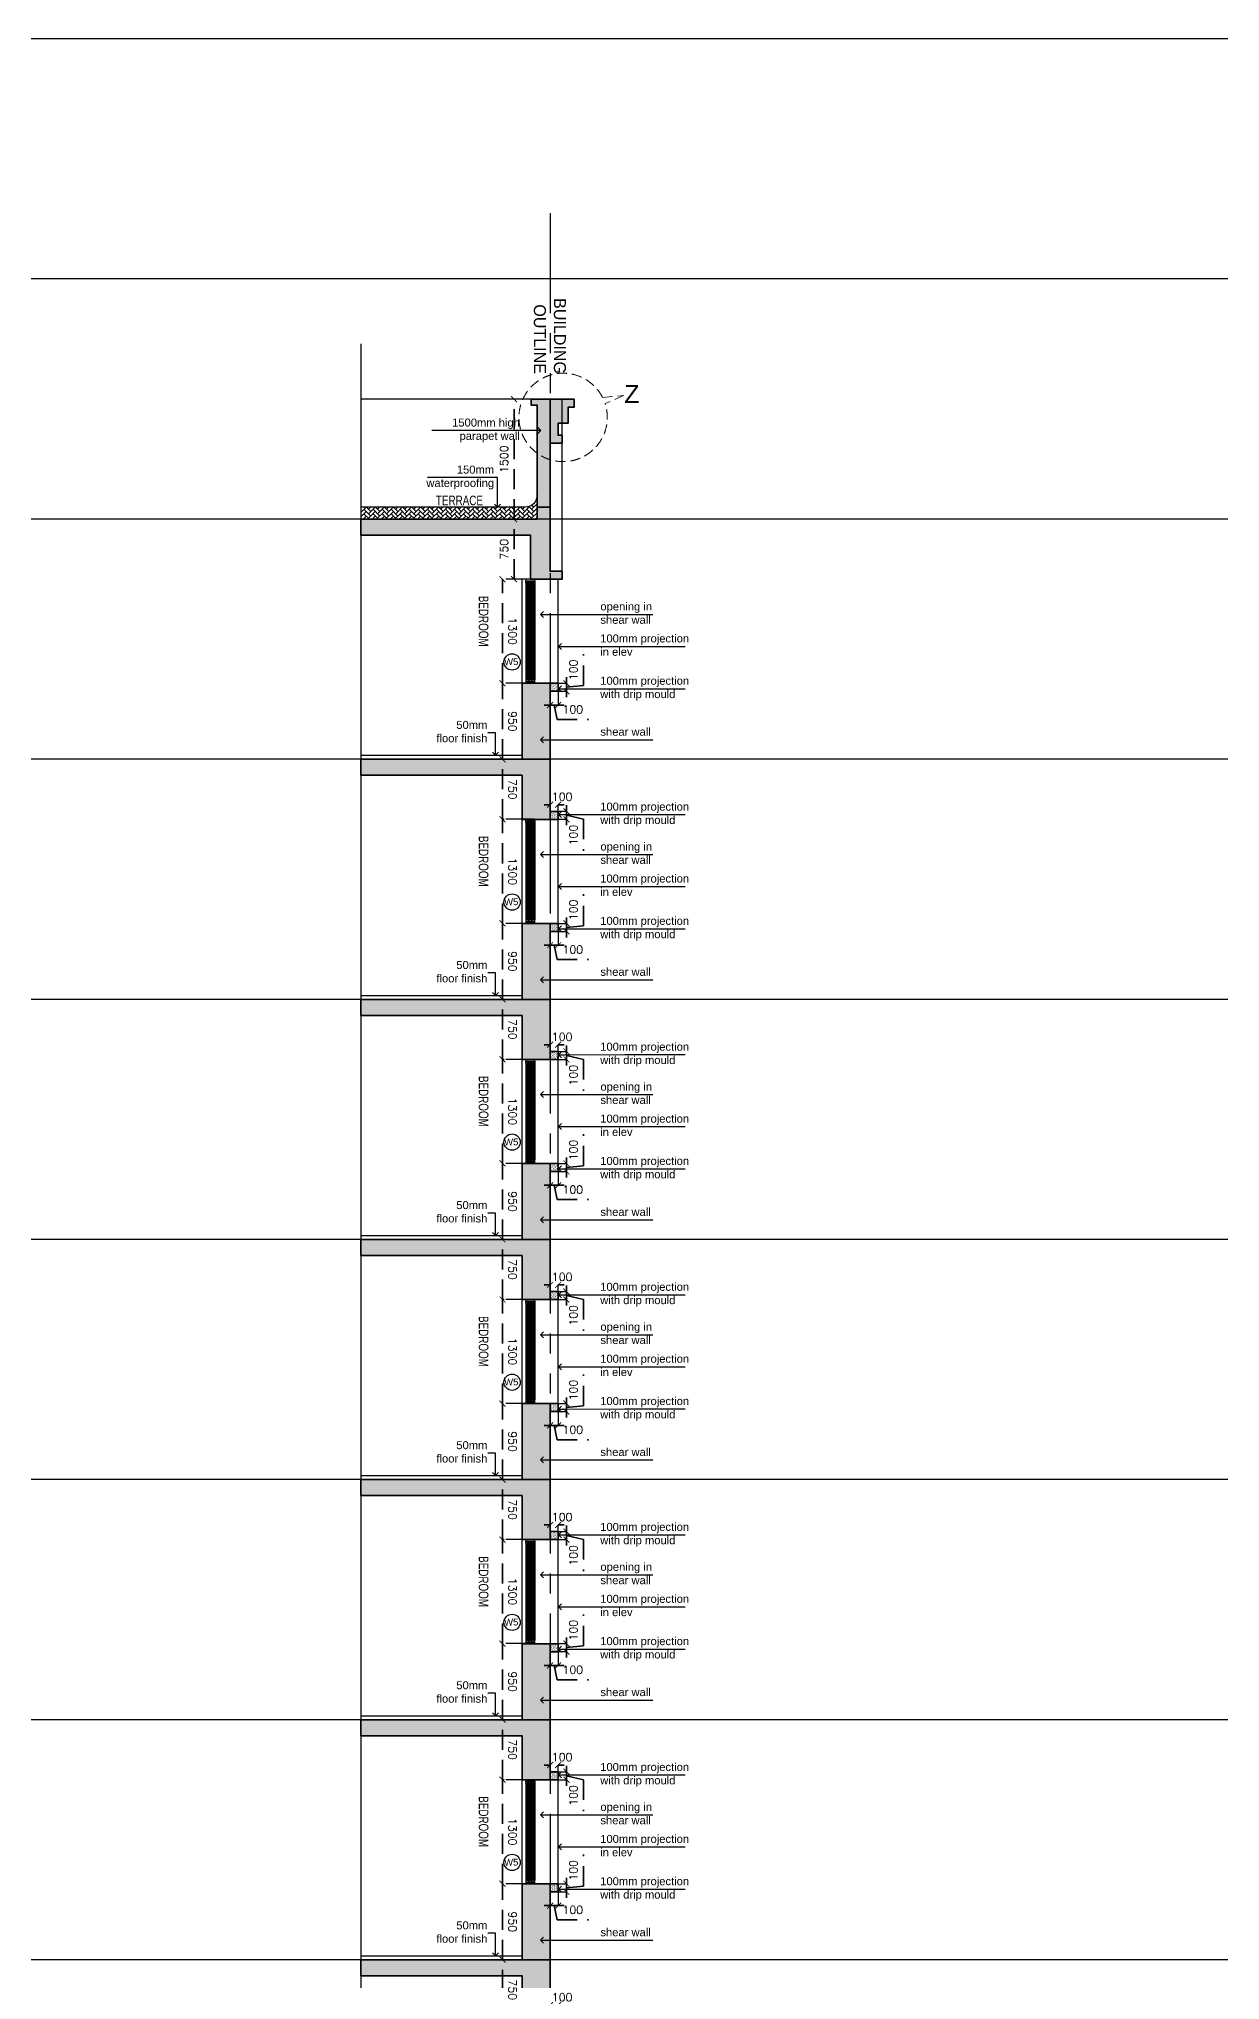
# Model space of a CAD drawing. Header units: millimetres. Extents: x 1066295 to 1300022, y -5734212 to -5454663.
# Drawn here: x 1222227 to 1236988, y -5609448 to -5585191 of the extents above; entities that cross this region are included whole.
import ezdxf
from ezdxf.enums import TextEntityAlignment as Align

# ---------------------------------------------------------------- set-up
doc = ezdxf.new("R2010")
doc.units = ezdxf.units.MM
doc.header["$LTSCALE"] = 1000
doc.header["$MEASUREMENT"] = 0
for name, pattern in [('AUDIT_D_120904163729-0', [0]), ('T9_PROFILE SECTIONS$0$HIDDEN', [0.375, 0.25, -0.125]), ('T9_PROFILE SECTIONS$0$HIDDEN2', [0.1875, 0.125, -0.0625]), ('T9_PROFILE SECTIONS$0$T10(T7 IS SIMILAR BUT MIRROR) - DIMENSION & TEXTING$0$HIDDEN', [0.375, 0.25, -0.125]), ('T9_PROFILE SECTIONS$0$T8_PROFILE SECTIONS$0$AUDIT_D_120904163729-0', [0]), ('T9_PROFILE SECTIONS$0$T8_PROFILE SECTIONS$0$HIDDEN', [0.375, 0.25, -0.125]), ('T9_PROFILE SECTIONS$0$T8_PROFILE SECTIONS$0$PHANTOM2', [1.25, 0.625, -0.125, 0.125, -0.125, 0.125, -0.125])]:
    doc.linetypes.add(name, pattern=pattern)
doc.layers.get('0').update_dxf_attribs({"linetype": 'AUDIT_D_120904163729-0'})
for name, color, linetype, lineweight in [('T9_PROFILE SECTIONS$0$A-DIMENSION', 2, 'Continuous', 35), ('T9_PROFILE SECTIONS$0$R0-18-10-2014-T1-1st Podium Floor Plan$0$Text', 7, 'Continuous', 0), ('T9_PROFILE SECTIONS$0$T8_PROFILE SECTIONS$0$A-DIMENSION', 2, 'Continuous', 35), ('T9_PROFILE SECTIONS$0$T8_PROFILE SECTIONS$0$A-SLAB', 3, 'Continuous', 35), ('T9_PROFILE SECTIONS$0$T8_PROFILE SECTIONS$0$a-Text', 4, 'Continuous', 0), ('T9_PROFILE SECTIONS$0$T8_PROFILE SECTIONS$0$R0-18-10-2014-T1-1st Podium Floor Plan$0$Text', 7, 'Continuous', 0)]:
    doc.layers.add(name, color=color, linetype=linetype, lineweight=lineweight)
for name, color, linetype in [('T9_PROFILE SECTIONS$0$LEVEL', 7, 'Continuous'), ('T9_PROFILE SECTIONS$0$T10(T7 IS SIMILAR BUT MIRROR) - DIMENSION & TEXTING$0$A-DIMENSIONS', 2, 'T9_PROFILE SECTIONS$0$T10(T7 IS SIMILAR BUT MIRROR) - DIMENSION & TEXTING$0$HIDDEN'), ('T9_PROFILE SECTIONS$0$T8_PROFILE SECTIONS$0$A-BUILDING LINE TURNS HERE', 252, 'T9_PROFILE SECTIONS$0$T8_PROFILE SECTIONS$0$PHANTOM2'), ('T9_PROFILE SECTIONS$0$T8_PROFILE SECTIONS$0$a-ele', 8, 'Continuous'), ('T9_PROFILE SECTIONS$0$T8_PROFILE SECTIONS$0$A-SUNK SLAB', 251, 'T9_PROFILE SECTIONS$0$T8_PROFILE SECTIONS$0$AUDIT_D_120904163729-0'), ('T9_PROFILE SECTIONS$0$T8_PROFILE SECTIONS$0$a-window', 5, 'Continuous'), ('T9_PROFILE SECTIONS$0$T8_PROFILE SECTIONS$0$Elev 01', 8, 'Continuous'), ('T9_PROFILE SECTIONS$0$T8_PROFILE SECTIONS$0$F.F.L', 36, 'Continuous'), ('T9_PROFILE SECTIONS$0$T8_PROFILE SECTIONS$0$HATCH 150', 8, 'Continuous'), ('T9_PROFILE SECTIONS$0$T8_PROFILE SECTIONS$0$Leader', 2, 'T9_PROFILE SECTIONS$0$T8_PROFILE SECTIONS$0$AUDIT_D_120904163729-0'), ('T9_PROFILE SECTIONS$0$T8_PROFILE SECTIONS$0$TEXT ROOM', 7, 'Continuous'), ('T9_PROFILE SECTIONS$0$T8_PROFILE SECTIONS$0$TYPICAL UNITS$0$a-door-no', 104, 'Continuous')]:
    doc.layers.add(name, color=color, linetype=linetype)
doc.styles.add('T9_PROFILE SECTIONS$0$ARIAL ARROW', font='arial.ttf')
doc.styles.add('T9_PROFILE SECTIONS$0$Romans 1', font='romans.shx', dxfattribs={"height": 100})
doc.styles.add('T9_PROFILE SECTIONS$0$T8_PROFILE SECTIONS$0$ARIAL ARROW', font='arial.ttf')
doc.styles.add('T9_PROFILE SECTIONS$0$T8_PROFILE SECTIONS$0$Romans 1', font='romans.shx', dxfattribs={"height": 100})
doc.styles.add('T9_PROFILE SECTIONS$0$T8_PROFILE SECTIONS$0$RSP_TXT 500', font='swisscl.ttf', dxfattribs={"height": 250})
doc.styles.add('T9_PROFILE SECTIONS$0$T8_PROFILE SECTIONS$0$STANDARD', font='GOTHIC.TTF')
doc.styles.add('T9_PROFILE SECTIONS$0$T8_PROFILE SECTIONS$0$TYPICAL UNITS$0$LODHA STANDERD', font='sanss___.ttf')
doc.dimstyles.new('T9_PROFILE SECTIONS$0$ALPINE S', dxfattribs={"dimscale": 0, "dimtxt": 100, "dimasz": 75, "dimexe": 0, "dimexo": 0, "dimgap": 75, "dimtad": 1, "dimdec": 0, "dimzin": 0, "dimdsep": 46, "dimtxsty": 'T9_PROFILE SECTIONS$0$Romans 1', "dimblk": 'T9_PROFILE SECTIONS$0$_ArchTick', "dimcen": 0.09, "dimclrd": 256, "dimclre": 256, "dimclrt": 7, "dimadec": 0, "dimazin": 0, "dimtfac": 1, "dimtdec": 0, "dimtofl": 0, "dimtmove": 1, "dimatfit": 0, "dimldrblk": 'T9_PROFILE SECTIONS$0$_Open90', "dimfxl": 1, "dimtolj": 1, "dimtzin": 0, "dimarcsym": 0})
doc.dimstyles.new('T9_PROFILE SECTIONS$0$T8_PROFILE SECTIONS$0$ALPINE S', dxfattribs={"dimscale": 0, "dimtxt": 100, "dimasz": 75, "dimexe": 0, "dimexo": 0, "dimgap": 75, "dimtad": 1, "dimdec": 0, "dimzin": 0, "dimdsep": 46, "dimtxsty": 'T9_PROFILE SECTIONS$0$T8_PROFILE SECTIONS$0$Romans 1', "dimblk": 'T9_PROFILE SECTIONS$0$T8_PROFILE SECTIONS$0$_ArchTick', "dimcen": 0.09, "dimclrd": 256, "dimclre": 256, "dimclrt": 7, "dimadec": 0, "dimazin": 0, "dimtfac": 1, "dimtdec": 0, "dimtofl": 0, "dimtmove": 1, "dimatfit": 0, "dimldrblk": 'T9_PROFILE SECTIONS$0$T8_PROFILE SECTIONS$0$_Open90', "dimfxl": 1, "dimtolj": 1, "dimtzin": 0, "dimarcsym": 0})
pattern_1 = [(127.5, (-97770.03, 175779.79), (-19.26823769, -0.62993358), [0, -15.2, 0, -17, 0, -16.25]), (97.5, (-97770.03, 175779.79), (-28.22146065, 17.69776705), [0, -8.2, 0, -13.7, 0, -5.25]), (57.5, (-97770.03, 175767.49), (-0.056590535, 31.141418618), [0, -5, 0, -18, 0, -23.5]), (47.5, (-97770.03, 175767.49), (-8.77675565, 30.06126605), [0, -2.5, 0, -11.8, 0, -13.5])]

# ---------------------------------------------------------------- blocks, each defined once
blk = doc.blocks.new('T9_PROFILE SECTIONS$0$A$C04612184')
at = {"layer": 'T9_PROFILE SECTIONS$0$LEVEL', "color": 8, "linetype": 'T9_PROFILE SECTIONS$0$HIDDEN2', "ltscale": 5}
for p, q in [((89.8181, 106.7178), (-67.827, 106.7178)), ((89.8181, 103.7178), (-67.8271, 103.7178)), ((89.8181, 100.715), (-67.8271, 100.715)), ((89.8181, 97.715), (-67.8271, 97.715)), ((89.8181, 94.715), (-67.8271, 94.715)), ((89.8181, 88.715), (-67.8271, 88.715)), ((89.8181, 85.715), (-67.8271, 85.715)), ((89.8181, 82.715), (-67.8271, 82.715))]:
    blk.add_line(p, q, dxfattribs=at)
at = {"layer": 'T9_PROFILE SECTIONS$0$LEVEL', "color": 1, "linetype": 'T9_PROFILE SECTIONS$0$HIDDEN2', "ltscale": 5}
blk.add_line((89.8181, 91.715), (-67.8271, 91.715), dxfattribs=at)
blk = doc.blocks.new('T9_PROFILE SECTIONS$0$T8_PROFILE SECTIONS$0$_ArchTick')
at = {"color": 0, "linetype": 'ByBlock', "const_width": 0.15}
blk.add_lwpolyline([(-0.5, -0.5), (0.5, 0.5)], dxfattribs=at)
blk = doc.blocks.new('*D415')
at = {"layer": 'T9_PROFILE SECTIONS$0$T8_PROFILE SECTIONS$0$A-DIMENSION', "linetype": 'T9_PROFILE SECTIONS$0$T8_PROFILE SECTIONS$0$HIDDEN', "lineweight": -2, "transparency": 16777216}
for p, q in [((2128, 1500), (1914, 1500)), ((2103, 0), (1914, 0))]:
    blk.add_line(p, q, dxfattribs=at)
at = {"layer": 'T9_PROFILE SECTIONS$0$T8_PROFILE SECTIONS$0$A-DIMENSION', "linetype": 'T9_PROFILE SECTIONS$0$T8_PROFILE SECTIONS$0$HIDDEN', "transparency": 16777216}
blk.add_line((1914, 0), (1914, 1500), dxfattribs=at)
at = {"layer": 'T9_PROFILE SECTIONS$0$T8_PROFILE SECTIONS$0$A-DIMENSION', "transparency": 16777216, "xscale": 75, "yscale": 75, "zscale": 75}
for p, rotation in [((1914, 1500), 90), ((1914, 0), 270)]:
    blk.add_blockref('T9_PROFILE SECTIONS$0$T8_PROFILE SECTIONS$0$_ArchTick', p, dxfattribs=dict(at, rotation=rotation))
at = {"layer": 'T9_PROFILE SECTIONS$0$T8_PROFILE SECTIONS$0$A-DIMENSION', "color": 7, "transparency": 16777216, "insert": (1789, 750), "char_height": 100, "attachment_point": 5, "rotation": 90, "style": 'T9_PROFILE SECTIONS$0$T8_PROFILE SECTIONS$0$Romans 1'}
blk.add_mtext('\\A1;1500', dxfattribs=at)
blk = doc.blocks.new('T9_PROFILE SECTIONS$0$T8_PROFILE SECTIONS$0$_Open90')
at = {"color": 0, "linetype": 'ByBlock', "lineweight": -2}
for p, q in [((0, 0), (-1, 0)), ((-0.5, 0.5), (0, 0)), ((0, 0), (-0.5, -0.5))]:
    blk.add_line(p, q, dxfattribs=at)
blk = doc.blocks.new('*D416')
at = {"layer": 'T9_PROFILE SECTIONS$0$T8_PROFILE SECTIONS$0$A-DIMENSION', "linetype": 'T9_PROFILE SECTIONS$0$T8_PROFILE SECTIONS$0$HIDDEN', "lineweight": -2, "transparency": 16777216}
for p, q in [((2089, 0), (1914, 0)), ((2103, -750), (1914, -750))]:
    blk.add_line(p, q, dxfattribs=at)
at = {"layer": 'T9_PROFILE SECTIONS$0$T8_PROFILE SECTIONS$0$A-DIMENSION', "linetype": 'T9_PROFILE SECTIONS$0$T8_PROFILE SECTIONS$0$HIDDEN', "transparency": 16777216}
blk.add_line((1914, -750), (1914, 0), dxfattribs=at)
at = {"layer": 'T9_PROFILE SECTIONS$0$T8_PROFILE SECTIONS$0$A-DIMENSION', "transparency": 16777216, "xscale": 75, "yscale": 75, "zscale": 75}
for p, rotation in [((1914, 0), 90), ((1914, -750), 270)]:
    blk.add_blockref('T9_PROFILE SECTIONS$0$T8_PROFILE SECTIONS$0$_ArchTick', p, dxfattribs=dict(at, rotation=rotation))
at = {"layer": 'T9_PROFILE SECTIONS$0$T8_PROFILE SECTIONS$0$A-DIMENSION', "color": 7, "transparency": 16777216, "insert": (1789, -375), "char_height": 100, "attachment_point": 5, "rotation": 90, "style": 'T9_PROFILE SECTIONS$0$T8_PROFILE SECTIONS$0$Romans 1'}
blk.add_mtext('\\A1;750', dxfattribs=at)
blk = doc.blocks.new('T9_PROFILE SECTIONS$0$T8_PROFILE SECTIONS$0$A$C70077D06')
at = {"layer": 'T9_PROFILE SECTIONS$0$T8_PROFILE SECTIONS$0$a-ele', "elevation": 0}
blk.add_lwpolyline([(-160, 0), (-160, 1300)], dxfattribs=at)
at = {"layer": 'T9_PROFILE SECTIONS$0$T8_PROFILE SECTIONS$0$a-window', "color": 1}
for p, q in [((-112, 1255), (-112, 45, 0)), ((-75, 1255), (-75, 45, 0)), ((-75, 1255), (-75, 45, 0)), ((-38, 1255), (-38, 45, 0))]:
    blk.add_line(p, q, dxfattribs=at)
at = {"layer": 'T9_PROFILE SECTIONS$0$T8_PROFILE SECTIONS$0$a-window', "color": 5}
for p, q in [((-98, 1255), (-98, 45, 0)), ((-88, 1255), (-88, 45, 0)), ((-61, 1255), (-61, 45, 0)), ((-51, 1255), (-51, 45, 0))]:
    blk.add_line(p, q, dxfattribs=at)
at = {"layer": 'T9_PROFILE SECTIONS$0$T8_PROFILE SECTIONS$0$a-window', "color": 250}
for p, q in [((-23, 1255), (-23, 45, 0)), ((-13, 1255), (-13, 45, 0)), ((0, 1255), (0, 45, 0))]:
    blk.add_line(p, q, dxfattribs=at)
at = {"layer": 'T9_PROFILE SECTIONS$0$T8_PROFILE SECTIONS$0$a-window', "color": 4}
for points in [[(0, 1280), (0, 1300), (-112, 1300), (-112, 1280)], [(-98, 1255), (-112, 1255), (-112, 1280), (-75, 1280), (-75, 1255), (-88, 1255), (-88, 1261), (-98, 1261)], [(-61, 1255), (-75, 1255), (-75, 1280), (-38, 1280), (-38, 1255), (-51, 1255), (-51, 1261), (-61, 1261)], [(-23, 1255), (-38, 1255), (-38, 1280), (0, 1280), (0, 1255), (-13, 1255), (-13, 1261), (-23, 1261)], [(-98, 45), (-112, 45), (-112, 20), (-75, 20), (-75, 45), (-88, 45), (-88, 39), (-98, 39)], [(0, 0), (0, 20), (-112, 20), (-112, 0)], [(-61, 45), (-75, 45), (-75, 20), (-38, 20), (-38, 45), (-51, 45), (-51, 39), (-61, 39)], [(-23, 45), (-38, 45), (-38, 20), (0, 20), (0, 45), (-13, 45), (-13, 39), (-23, 39)]]:
    blk.add_lwpolyline(points, close=True, dxfattribs=at)
blk = doc.blocks.new('*D400')
at = {"layer": 'T9_PROFILE SECTIONS$0$T8_PROFILE SECTIONS$0$A-DIMENSION', "linetype": 'T9_PROFILE SECTIONS$0$T8_PROFILE SECTIONS$0$HIDDEN', "lineweight": -2, "transparency": 16777216}
for p, q in [((1129624, -5486815), (1129189, -5486815)), ((1129584, -5487565), (1129189, -5487565))]:
    blk.add_line(p, q, dxfattribs=at)
at = {"layer": 'T9_PROFILE SECTIONS$0$T8_PROFILE SECTIONS$0$A-DIMENSION', "linetype": 'T9_PROFILE SECTIONS$0$T8_PROFILE SECTIONS$0$HIDDEN', "transparency": 16777216}
blk.add_line((1129189, -5487565), (1129189, -5486815), dxfattribs=at)
at = {"layer": 'T9_PROFILE SECTIONS$0$T8_PROFILE SECTIONS$0$A-DIMENSION', "linetype": 'ByBlock', "transparency": 16777216, "xscale": 75, "yscale": 75, "zscale": 75}
for p, rotation in [((1129189, -5486815), 90), ((1129189, -5487565), 270)]:
    blk.add_blockref('T9_PROFILE SECTIONS$0$T8_PROFILE SECTIONS$0$_ArchTick', p, dxfattribs=dict(at, rotation=rotation))
at = {"layer": 'T9_PROFILE SECTIONS$0$T8_PROFILE SECTIONS$0$A-DIMENSION', "color": 7, "linetype": 'ByBlock', "transparency": 16777216, "insert": (1129314, -5487190), "char_height": 100, "attachment_point": 5, "rotation": 270, "style": 'T9_PROFILE SECTIONS$0$T8_PROFILE SECTIONS$0$Romans 1'}
blk.add_mtext('\\A1;750', dxfattribs=at)
blk = doc.blocks.new('*D401')
at = {"layer": 'T9_PROFILE SECTIONS$0$T8_PROFILE SECTIONS$0$A-DIMENSION', "linetype": 'T9_PROFILE SECTIONS$0$T8_PROFILE SECTIONS$0$HIDDEN', "lineweight": -2, "transparency": 16777216}
for p, q in [((1129479, -5485865), (1129189, -5485865)), ((1129334, -5486815), (1129189, -5486815))]:
    blk.add_line(p, q, dxfattribs=at)
at = {"layer": 'T9_PROFILE SECTIONS$0$T8_PROFILE SECTIONS$0$A-DIMENSION', "linetype": 'T9_PROFILE SECTIONS$0$T8_PROFILE SECTIONS$0$HIDDEN', "transparency": 16777216}
blk.add_line((1129189, -5486815), (1129189, -5485865), dxfattribs=at)
at = {"layer": 'T9_PROFILE SECTIONS$0$T8_PROFILE SECTIONS$0$A-DIMENSION', "linetype": 'ByBlock', "transparency": 16777216, "xscale": 75, "yscale": 75, "zscale": 75}
for p, rotation in [((1129189, -5485865), 90), ((1129189, -5486815), 270)]:
    blk.add_blockref('T9_PROFILE SECTIONS$0$T8_PROFILE SECTIONS$0$_ArchTick', p, dxfattribs=dict(at, rotation=rotation))
at = {"layer": 'T9_PROFILE SECTIONS$0$T8_PROFILE SECTIONS$0$A-DIMENSION', "color": 7, "linetype": 'ByBlock', "transparency": 16777216, "insert": (1129314, -5486340), "char_height": 100, "attachment_point": 5, "rotation": 270, "style": 'T9_PROFILE SECTIONS$0$T8_PROFILE SECTIONS$0$Romans 1'}
blk.add_mtext('\\A1;950', dxfattribs=at)
blk = doc.blocks.new('*D402')
at = {"layer": 'T9_PROFILE SECTIONS$0$T8_PROFILE SECTIONS$0$A-DIMENSION', "linetype": 'T9_PROFILE SECTIONS$0$T8_PROFILE SECTIONS$0$HIDDEN', "lineweight": -2, "transparency": 16777216}
for p, q in [((1129479, -5484565), (1129189, -5484565)), ((1129479, -5485865), (1129189, -5485865))]:
    blk.add_line(p, q, dxfattribs=at)
at = {"layer": 'T9_PROFILE SECTIONS$0$T8_PROFILE SECTIONS$0$A-DIMENSION', "linetype": 'T9_PROFILE SECTIONS$0$T8_PROFILE SECTIONS$0$HIDDEN', "transparency": 16777216}
blk.add_line((1129189, -5485865), (1129189, -5484565), dxfattribs=at)
at = {"layer": 'T9_PROFILE SECTIONS$0$T8_PROFILE SECTIONS$0$A-DIMENSION', "linetype": 'ByBlock', "transparency": 16777216, "xscale": 75, "yscale": 75, "zscale": 75}
for p, rotation in [((1129189, -5484565), 90), ((1129189, -5485865), 270)]:
    blk.add_blockref('T9_PROFILE SECTIONS$0$T8_PROFILE SECTIONS$0$_ArchTick', p, dxfattribs=dict(at, rotation=rotation))
at = {"layer": 'T9_PROFILE SECTIONS$0$T8_PROFILE SECTIONS$0$A-DIMENSION', "color": 7, "linetype": 'ByBlock', "transparency": 16777216, "insert": (1129314, -5485215), "char_height": 100, "attachment_point": 5, "rotation": 270, "style": 'T9_PROFILE SECTIONS$0$T8_PROFILE SECTIONS$0$Romans 1'}
blk.add_mtext('\\A1;1300', dxfattribs=at)
blk = doc.blocks.new('T9_PROFILE SECTIONS$0$T8_PROFILE SECTIONS$0$TYPICAL UNITS$0$B-flat-33')
at = {"layer": 'T9_PROFILE SECTIONS$0$T8_PROFILE SECTIONS$0$TYPICAL UNITS$0$a-door-no'}
blk.add_ellipse((14108, 1402), major_axis=(0, -181), ratio=0.999989, dxfattribs=at)
at = {"layer": 'T9_PROFILE SECTIONS$0$T8_PROFILE SECTIONS$0$TYPICAL UNITS$0$a-door-no', "style": 'T9_PROFILE SECTIONS$0$T8_PROFILE SECTIONS$0$TYPICAL UNITS$0$LODHA STANDERD', "oblique": 0, "width": 0.999989}
blk.add_attdef('OP1', text='', height=150, rotation=0.7592, dxfattribs=at).set_placement((14117, 1332), align=Align.CENTER)
blk = doc.blocks.new('T9_PROFILE SECTIONS$0$_ArchTick')
at = {"color": 0, "linetype": 'ByBlock', "const_width": 0.15}
blk.add_lwpolyline([(-0.5, -0.5), (0.5, 0.5)], dxfattribs=at)
blk = doc.blocks.new('*D403')
at = {"layer": 'T9_PROFILE SECTIONS$0$A-DIMENSION', "linetype": 'T9_PROFILE SECTIONS$0$HIDDEN', "transparency": 16777216}
for p, q in [((1130200, -5485894), (1130200, -5485501)), ((1129988, -5485865), (1129988, -5485790)), ((1129988, -5485865), (1129988, -5485965)), ((1129988, -5485915), (1130200, -5485894)), ((1129988, -5485965), (1129988, -5486040))]:
    blk.add_line(p, q, dxfattribs=at)
at = {"layer": 'T9_PROFILE SECTIONS$0$A-DIMENSION', "linetype": 'T9_PROFILE SECTIONS$0$HIDDEN', "lineweight": -2, "transparency": 16777216}
for p, q in [((1129884, -5485865), (1129988, -5485865)), ((1129884, -5485965), (1129988, -5485965))]:
    blk.add_line(p, q, dxfattribs=at)
at = {"layer": 'T9_PROFILE SECTIONS$0$A-DIMENSION', "linetype": 'ByBlock', "transparency": 16777216, "xscale": 75, "yscale": 75, "zscale": 75}
for p, rotation in [((1129988, -5485865), 270), ((1129988, -5485965), 90)]:
    blk.add_blockref('T9_PROFILE SECTIONS$0$_ArchTick', p, dxfattribs=dict(at, rotation=rotation))
at = {"layer": 'T9_PROFILE SECTIONS$0$A-DIMENSION', "color": 7, "linetype": 'ByBlock', "transparency": 16777216, "insert": (1130075, -5485697), "char_height": 100, "attachment_point": 5, "rotation": 90, "style": 'T9_PROFILE SECTIONS$0$Romans 1'}
blk.add_mtext('\\A1;100', dxfattribs=at)
blk = doc.blocks.new('T9_PROFILE SECTIONS$0$_Open90')
at = {"color": 0, "linetype": 'ByBlock', "lineweight": -2}
for p, q in [((0, 0), (-1, 0)), ((-0.5, 0.5), (0, 0)), ((0, 0), (-0.5, -0.5))]:
    blk.add_line(p, q, dxfattribs=at)
blk = doc.blocks.new('*D404')
at = {"layer": 'T9_PROFILE SECTIONS$0$A-DIMENSION', "linetype": 'T9_PROFILE SECTIONS$0$HIDDEN', "lineweight": -2, "transparency": 16777216}
for p, q in [((1129784, -5485965), (1129784, -5486138)), ((1129884, -5485965), (1129884, -5486138))]:
    blk.add_line(p, q, dxfattribs=at)
at = {"layer": 'T9_PROFILE SECTIONS$0$A-DIMENSION', "linetype": 'T9_PROFILE SECTIONS$0$HIDDEN', "transparency": 16777216}
for p, q in [((1129784, -5486138), (1129709, -5486138)), ((1129884, -5486138), (1129784, -5486138)), ((1129834, -5486138), (1129871, -5486317)), ((1129884, -5486138), (1129959, -5486138)), ((1129871, -5486317), (1130263, -5486317))]:
    blk.add_line(p, q, dxfattribs=at)
at = {"layer": 'T9_PROFILE SECTIONS$0$A-DIMENSION', "linetype": 'ByBlock', "transparency": 16777216, "xscale": 75, "yscale": 75, "zscale": 75}
blk.add_blockref('T9_PROFILE SECTIONS$0$_ArchTick', (1129784, -5486138), dxfattribs=at)
at = {"layer": 'T9_PROFILE SECTIONS$0$A-DIMENSION', "linetype": 'ByBlock', "transparency": 16777216, "xscale": 75, "yscale": 75, "zscale": 75, "rotation": 180}
blk.add_blockref('T9_PROFILE SECTIONS$0$_ArchTick', (1129884, -5486138), dxfattribs=at)
at = {"layer": 'T9_PROFILE SECTIONS$0$A-DIMENSION', "color": 7, "linetype": 'ByBlock', "transparency": 16777216, "insert": (1130067, -5486192), "char_height": 100, "attachment_point": 5, "style": 'T9_PROFILE SECTIONS$0$Romans 1'}
blk.add_mtext('\\A1;100', dxfattribs=at)
blk = doc.blocks.new('*D405')
at = {"layer": 'T9_PROFILE SECTIONS$0$A-DIMENSION', "linetype": 'T9_PROFILE SECTIONS$0$HIDDEN', "transparency": 16777216}
for p, q in [((1129988, -5487465), (1129988, -5487390)), ((1129988, -5487465), (1129988, -5487565)), ((1129988, -5487515), (1130200, -5487565)), ((1129988, -5487565), (1129988, -5487640)), ((1130200, -5487565), (1130200, -5487958))]:
    blk.add_line(p, q, dxfattribs=at)
at = {"layer": 'T9_PROFILE SECTIONS$0$A-DIMENSION', "linetype": 'T9_PROFILE SECTIONS$0$HIDDEN', "lineweight": -2, "transparency": 16777216}
for p, q in [((1129884, -5487465), (1129988, -5487465)), ((1129884, -5487565), (1129988, -5487565))]:
    blk.add_line(p, q, dxfattribs=at)
at = {"layer": 'T9_PROFILE SECTIONS$0$A-DIMENSION', "linetype": 'ByBlock', "transparency": 16777216, "xscale": 75, "yscale": 75, "zscale": 75}
for p, rotation in [((1129988, -5487465), 270), ((1129988, -5487565), 90)]:
    blk.add_blockref('T9_PROFILE SECTIONS$0$_ArchTick', p, dxfattribs=dict(at, rotation=rotation))
at = {"layer": 'T9_PROFILE SECTIONS$0$A-DIMENSION', "color": 7, "linetype": 'ByBlock', "transparency": 16777216, "insert": (1130075, -5487762), "char_height": 100, "attachment_point": 5, "rotation": 90, "style": 'T9_PROFILE SECTIONS$0$Romans 1'}
blk.add_mtext('\\A1;100', dxfattribs=at)
blk = doc.blocks.new('*D406')
at = {"layer": 'T9_PROFILE SECTIONS$0$A-DIMENSION', "linetype": 'T9_PROFILE SECTIONS$0$HIDDEN', "transparency": 16777216}
for p, q in [((1129784, -5487382), (1129709, -5487382)), ((1129884, -5487382), (1129959, -5487382))]:
    blk.add_line(p, q, dxfattribs=at)
at = {"layer": 'T9_PROFILE SECTIONS$0$A-DIMENSION', "linetype": 'T9_PROFILE SECTIONS$0$HIDDEN', "lineweight": -2, "transparency": 16777216}
for p, q in [((1129784, -5487480), (1129784, -5487382)), ((1129884, -5487480), (1129884, -5487382))]:
    blk.add_line(p, q, dxfattribs=at)
at = {"layer": 'T9_PROFILE SECTIONS$0$A-DIMENSION', "linetype": 'ByBlock', "transparency": 16777216, "xscale": 75, "yscale": 75, "zscale": 75}
blk.add_blockref('T9_PROFILE SECTIONS$0$_ArchTick', (1129784, -5487382), dxfattribs=at)
at = {"layer": 'T9_PROFILE SECTIONS$0$A-DIMENSION', "linetype": 'ByBlock', "transparency": 16777216, "xscale": 75, "yscale": 75, "zscale": 75, "rotation": 180}
blk.add_blockref('T9_PROFILE SECTIONS$0$_ArchTick', (1129884, -5487382), dxfattribs=at)
at = {"layer": 'T9_PROFILE SECTIONS$0$A-DIMENSION', "color": 7, "linetype": 'ByBlock', "transparency": 16777216, "insert": (1129934, -5487283), "char_height": 100, "attachment_point": 5, "style": 'T9_PROFILE SECTIONS$0$Romans 1'}
blk.add_mtext('\\A1;100', dxfattribs=at)
blk = doc.blocks.new('T9_PROFILE SECTIONS$0$T8_PROFILE SECTIONS$0$MM')
at = {"layer": 'T9_PROFILE SECTIONS$0$T8_PROFILE SECTIONS$0$HATCH 150'}
h = blk.add_hatch(color=8, dxfattribs=at)
h.dxf.hatch_style = 1
h.paths.add_polyline_path([(1129783.7, -5486815.3), (1129433.7, -5486815.3), (1129433.7, -5485865.3), (1129783.7, -5485865.3)])
h = blk.add_hatch(dxfattribs=at)
h.set_pattern_fill('AR-SAND', color=8, scale=10, angle=90)
h.set_pattern_definition(pattern_1)
h.paths.add_polyline_path([(1129783.7, -5485965.3), (1129883.7, -5485965.3), (1129883.7, -5485865.3), (1129783.7, -5485865.3)])
h = blk.add_hatch(color=8, dxfattribs=at)
h.dxf.hatch_style = 1
h.paths.add_polyline_path([(1127419.4, -5486815.3), (1127419.4, -5487015.3), (1129433.7, -5487015.3), (1129433.7, -5487565.3), (1129783.7, -5487565.3), (1129783.7, -5487465.3), (1129783.7, -5486815.3)])
h = blk.add_hatch(dxfattribs=at)
h.set_pattern_fill('AR-SAND', color=8, scale=10, angle=90)
h.set_pattern_definition(pattern_1)
h.paths.add_polyline_path([(1129783.7, -5487565.3), (1129883.7, -5487565.3), (1129883.7, -5487465.3), (1129783.7, -5487465.3)])
at = {"layer": 'T9_PROFILE SECTIONS$0$T10(T7 IS SIMILAR BUT MIRROR) - DIMENSION & TEXTING$0$A-DIMENSIONS', "linetype": 'ByBlock'}
blk.add_line((1129883.7, -5485865.3), (1129883.7, -5484565.3), dxfattribs=at)
at = {"layer": 'T9_PROFILE SECTIONS$0$T8_PROFILE SECTIONS$0$A-SLAB', "linetype": 'ByBlock'}
for points in [[(1129783.7, -5486815.3), (1129433.7, -5486815.3), (1129433.7, -5485865.3), (1129783.7, -5485865.3)], [(1129783.7, -5485965.3), (1129883.7, -5485965.3), (1129883.7, -5485865.3), (1129783.7, -5485865.3)], [(1127419.4, -5486815.3), (1127419.4, -5487015.3), (1129433.7, -5487015.3), (1129433.7, -5487565.3), (1129783.7, -5487565.3), (1129783.7, -5487465.3), (1129783.7, -5487465.3), (1129783.7, -5486815.3)], [(1129783.7, -5487565.3), (1129883.7, -5487565.3), (1129883.7, -5487465.3), (1129783.7, -5487465.3)]]:
    blk.add_lwpolyline(points, close=True, dxfattribs=at)
at = {"layer": 'T9_PROFILE SECTIONS$0$T8_PROFILE SECTIONS$0$F.F.L', "linetype": 'Continuous', "ltscale": 0.1}
blk.add_lwpolyline([(1127419.4, -5486765.3), (1129433.7, -5486765.3)], dxfattribs=at)
at = {"layer": 'T9_PROFILE SECTIONS$0$T8_PROFILE SECTIONS$0$A-SLAB', "linetype": 'ByBlock', "extrusion": (0, 0, -1), "xscale": -1, "zscale": -1}
blk.add_blockref('T9_PROFILE SECTIONS$0$T8_PROFILE SECTIONS$0$A$C70077D06', (-1129593.8, -5485865.3, 0), dxfattribs=at)
at = {"layer": 'T9_PROFILE SECTIONS$0$T8_PROFILE SECTIONS$0$TEXT ROOM', "ltscale": 0.1}
ref = blk.add_blockref('T9_PROFILE SECTIONS$0$T8_PROFILE SECTIONS$0$TYPICAL UNITS$0$B-flat-33', (1121373.8, -5486387.1), dxfattribs=dict(at, xscale=0.5625, yscale=0.5625, zscale=0.5625))
ref.add_attrib('OP1', 'W5', dxfattribs={"layer": 'T9_PROFILE SECTIONS$0$T8_PROFILE SECTIONS$0$TYPICAL UNITS$0$a-door-no', "height": 84.37, "rotation": 0.75922, "style": 'T9_PROFILE SECTIONS$0$T8_PROFILE SECTIONS$0$TYPICAL UNITS$0$LODHA STANDERD', "oblique": 0.00002, "width": 0.999989}).set_placement((1129299.1, -5485638.3), align=Align.CENTER)
at = {"layer": 'T9_PROFILE SECTIONS$0$T8_PROFILE SECTIONS$0$a-Text', "insert": (1129012.9, -5484772, 156.5), "char_height": 120, "attachment_point": 1, "rotation": 270, "style": 'T9_PROFILE SECTIONS$0$T8_PROFILE SECTIONS$0$RSP_TXT 500'}
blk.add_mtext_dynamic_manual_height_columns('BEDROOM', width=1106.248, gutter_width=500, heights=[0], dxfattribs=at)
at = {"layer": 'T9_PROFILE SECTIONS$0$T8_PROFILE SECTIONS$0$R0-18-10-2014-T1-1st Podium Floor Plan$0$Text', "char_height": 100, "style": 'T9_PROFILE SECTIONS$0$T8_PROFILE SECTIONS$0$ARIAL ARROW'}
for s, insert, width, attachment_point in [('opening in shear wall', (1130412.5, -5484855.1, 0), 977.783, 1), ('100mm projection in elev', (1130410.3, -5485254.8, 0), 1133.401, 1), ('100mm projection with drip mould', (1130410.3, -5485783.6, 0), 1133.401, 1), ('50mm floor finish   ', (1129000, -5486335, 0), 673.542, 3), ('shear wall', (1130412.5, -5486420.6, 0), 1133.401, 1), ('100mm projection with drip mould', (1130410.3, -5487356.2, 0), 1133.401, 1)]:
    blk.add_mtext(s, dxfattribs=dict(at, insert=insert, width=width, attachment_point=attachment_point))
at = {"layer": 'T9_PROFILE SECTIONS$0$A-DIMENSION', "linetype": 'ByBlock'}
for base, p1, p2, picture, middle in [((1129988.3, -5485965.3), (1129883.7, -5485865.3), (1129883.7, -5485965.3), '*D403', (1130199.6, -5485818.6)), ((1129988.3, -5487565.3), (1129883.7, -5487465.3), (1129883.7, -5487565.3), '*D405', (1130199.6, -5487640.5))]:
    dim = blk.add_linear_dim(base=base, p1=p1, p2=p2, angle=90, dimstyle='T9_PROFILE SECTIONS$0$ALPINE S', override={"dimscale": 1, "dimfxl": 5, "dimlwd": 65535, "dimarcsym": 1}, dxfattribs=at)
    dim.commit()
    dim.dimension.update_dxf_attribs({"geometry": picture, "text_midpoint": middle, "dimtype": 128})
for base, p1, p2, picture, middle in [((1129783.7, -5486138.2), (1129883.7, -5485965.3), (1129783.7, -5485965.3), '*D404', (1129945.6, -5486317.1)), ((1129783.7, -5487382.2), (1129883.7, -5487479.9), (1129783.7, -5487479.9), '*D406', (1129933.8, -5487408.3))]:
    dim = blk.add_linear_dim(base=base, p1=p1, p2=p2, dimstyle='T9_PROFILE SECTIONS$0$ALPINE S', override={"dimscale": 1, "dimfxl": 5, "dimlwd": 65535, "dimarcsym": 1}, dxfattribs=at)
    dim.commit()
    dim.dimension.update_dxf_attribs({"geometry": picture, "text_midpoint": middle, "dimtype": 128})
at = {"layer": 'T9_PROFILE SECTIONS$0$T8_PROFILE SECTIONS$0$A-DIMENSION', "linetype": 'ByBlock'}
for base, p1, p2, picture, middle in [((1129188.8, -5484565.3), (1129479.1, -5485865.3), (1129479.1, -5484565.3), '*D402', (1129313.8, -5485215.3)), ((1129188.8, -5485865.3), (1129334, -5486815.3), (1129479.1, -5485865.3, 0), '*D401', (1129313.8, -5486340.3)), ((1129188.8, -5486815.3), (1129583.7, -5487565.3), (1129623.7, -5486815.3), '*D400', (1129313.8, -5487190.3))]:
    dim = blk.add_linear_dim(base=base, p1=p1, p2=p2, angle=90, dimstyle='T9_PROFILE SECTIONS$0$T8_PROFILE SECTIONS$0$ALPINE S', override={"dimscale": 1, "dimfxl": 5, "dimlwd": 65535, "dimarcsym": 1}, dxfattribs=at)
    dim.commit()
    dim.dimension.update_dxf_attribs({"geometry": picture, "text_midpoint": middle})
at = {"layer": 'T9_PROFILE SECTIONS$0$T8_PROFILE SECTIONS$0$Leader'}
for points in [[(1129662.6, -5485004.5), (1130394.3, -5485004.5), (1131066.8, -5485004.5)], [(1129890, -5485404.6), (1130717.7, -5485404.2), (1131473.1, -5485404.2)], [(1129890, -5485933.4), (1130717.7, -5485933), (1131473.1, -5485933)], [(1129102.4, -5486765.3), (1129102.4, -5486484.4), (1129007.2, -5486484.4)], [(1129662.6, -5486570), (1130394.3, -5486570), (1131066.8, -5486570)], [(1129890, -5487506), (1130717.7, -5487505.6), (1131473.1, -5487505.6)]]:
    blk.add_leader(points, dimstyle='T9_PROFILE SECTIONS$0$T8_PROFILE SECTIONS$0$ALPINE S', override={"dimscale": 1, "dimtad": 0}, dxfattribs=at)
blk = doc.blocks.new('T9_PROFILE SECTIONS$0$A$C3D9C41AD')
at = {"layer": 'T9_PROFILE SECTIONS$0$T8_PROFILE SECTIONS$0$A-SUNK SLAB', "linetype": 'ByBlock'}
h = blk.add_hatch(dxfattribs=at)
h.set_pattern_fill('AR-HBONE', color=256, scale=10, angle=270)
h.set_pattern_definition([(225, (-1162910.904, 5570385.836), (-4e-14, -56.5685425), [120, -40]), (315, (-1162939.19, 5570357.55), (-4e-14, -56.5685425), [120, -40])])
edge = h.paths.add_edge_path()
edge.add_arc((2052.8, 298.4), 148.4, 270.10755, 360.60859, ccw=False)
edge.add_line((2053.1, 150), (0, 150))
edge.add_line((0, 150), (0, 0))
edge.add_line((0, 0), (2201.2, 0))
edge.add_line((2201.2, 0), (2201.2, 300))
at = {"layer": 'T9_PROFILE SECTIONS$0$T8_PROFILE SECTIONS$0$HATCH 150'}
h = blk.add_hatch(dxfattribs=at)
h.set_pattern_fill('AR-SAND', color=8, scale=10, angle=450)
h.set_pattern_definition([(127.5, (-1225189.426, 5588795.015), (-19.26823769, -0.62993358), [0, -15.2, 0, -17, 0, -16.25]), (97.5, (-1225189.426, 5588795.015), (-28.22146065, 17.69776705), [0, -8.2, 0, -13.7, 0, -5.25]), (57.5, (-1225189.426, 5588782.715), (-0.056590535, 31.141418618), [0, -5, 0, -18, 0, -23.5]), (47.5, (-1225189.426, 5588782.715), (-8.77675565, 30.06126605), [0, -2.5, 0, -11.8, 0, -13.5])])
h.paths.add_polyline_path([(2201.3, 149), (2201.3, 361.5), (2204.3, 361.5), (2204.3, 436.5), (2204.3, 436.5), (2204.3, 436.5), (2204.3, 1425), (2128.2, 1425), (2128.2, 1500), (2364.4, 1500), (2364.4, 149)])
h = blk.add_hatch(dxfattribs=at)
h.set_pattern_fill('AR-SAND', color=8, scale=10, angle=450)
h.set_pattern_definition([(217.5, (-5701199.986, -1460196.843), (0.62993358, -19.26823769), [0, -15.2, 0, -17, 0, -16.25]), (187.5, (-5701199.986, -1460196.843), (-17.69776705, -28.22146065), [0, -8.2, 0, -13.7, 0, -5.25]), (147.5, (-5701187.686, -1460196.843), (-31.141418618, -0.056590535), [0, -5, 0, -18, 0, -23.5]), (137.5, (-5701187.686, -1460196.843), (-30.06126605, -8.77675565), [0, -2.5, 0, -11.8, 0, -13.5])])
h.paths.add_polyline_path([(2364.3, 950), (2364.4, 600), (2364.4, 1500), (2663.5, 1500), (2663.5, 1400), (2588.5, 1400), (2588.5, 1200), (2463.5, 1200), (2463.5, 1050), (2513.5, 1050), (2513.5, 950), (2463.4, 950)])
h = blk.add_hatch(color=8, dxfattribs=at)
h.dxf.hatch_style = 1
h.paths.add_polyline_path([(0, 0), (2201.3, 0), (2201.3, 149.1), (2364.4, 149), (2364.4, -650.1), (2514.4, -650.1), (2514.4, -750), (2119.9, -750), (2119.9, -200), (0, -200)])
at = {"layer": 'T9_PROFILE SECTIONS$0$R0-18-10-2014-T1-1st Podium Floor Plan$0$Text', "linetype": 'T9_PROFILE SECTIONS$0$HIDDEN', "ltscale": 0.5, "elevation": 0}
blk.add_lwpolyline([(3020.5, 1520), (3286.7, 1546.1), (3051.8, 1444)], dxfattribs=at)
at = {"layer": 'T9_PROFILE SECTIONS$0$R0-18-10-2014-T1-1st Podium Floor Plan$0$Text', "linetype": 'T9_PROFILE SECTIONS$0$HIDDEN', "ltscale": 0.5}
blk.add_arc((2527, 1272.1), 552.2, 26.66829, 18.13479, dxfattribs=at)
at = {"layer": 'T9_PROFILE SECTIONS$0$T10(T7 IS SIMILAR BUT MIRROR) - DIMENSION & TEXTING$0$A-DIMENSIONS', "linetype": 'ByBlock'}
blk.add_lwpolyline([(0, 2192.5), (0, -44931.2), (204.4, -44931.2), (204.4, -45009.6), (-355.9, -45009.6), (-355.9, -45124.7), (0, -45124.7), (0, -87560.1)], dxfattribs=at)
at = {"layer": 'T9_PROFILE SECTIONS$0$T8_PROFILE SECTIONS$0$A-BUILDING LINE TURNS HERE', "ltscale": 2}
blk.add_line((2364.4, 3824.9), (2364.4, -90974.6), dxfattribs=at)
at = {"layer": 'T9_PROFILE SECTIONS$0$T8_PROFILE SECTIONS$0$A-SLAB', "linetype": 'ByBlock'}
for points in [[(2201.3, 149), (2201.3, 361.5), (2204.3, 361.5), (2204.3, 436.5), (2204.3, 436.5), (2204.3, 436.5), (2204.3, 1425), (2128.2, 1425), (2128.2, 1500), (2364.4, 1500), (2364.4, 149)], [(2364.3, 950), (2364.4, 600), (2364.4, 600), (2364.4, 1500), (2663.5, 1500), (2663.5, 1400), (2588.5, 1400), (2588.5, 1200), (2463.5, 1200), (2463.5, 1050), (2513.5, 1050), (2513.5, 950), (2463.4, 950), (2463.4, 950)], [(0, 0), (2201.3, 0), (2201.3, 149.1), (2364.4, 149), (2364.4, -650.1), (2514.4, -650.1), (2514.4, -750), (2119.9, -750), (2119.9, -200), (0, -200)]]:
    blk.add_lwpolyline(points, close=True, dxfattribs=at)
at = {"layer": 'T9_PROFILE SECTIONS$0$T8_PROFILE SECTIONS$0$A-SUNK SLAB', "linetype": 'ByBlock'}
blk.add_lwpolyline([(2201.3, 300, -0.4167772), (2053.2, 150), (0, 150), (0, 0), (2201.3, 0)], format="xyb", close=True, dxfattribs=at)
at = {"layer": 'T9_PROFILE SECTIONS$0$T8_PROFILE SECTIONS$0$Elev 01', "linetype": 'ByBlock'}
for p, q in [((2203.2, 1500), (0, 1500)), ((2514.4, 1500), (2364.4, 1500)), ((2514.4, -650.1), (2514.4, 1500))]:
    blk.add_line(p, q, dxfattribs=at)
at = {"linetype": 'ByBlock'}
for p in [(-1127419.4, 5483815.2), (-1127419.4, 5480815.2), (-1127419.4, 5477815.2), (-1127419.4, 5474815.2), (-1127419.4, 5471815.2), (-1127419.4, 5468815.2)]:
    blk.add_blockref('T9_PROFILE SECTIONS$0$T8_PROFILE SECTIONS$0$MM', p, dxfattribs=at)
at = {"layer": 'T9_PROFILE SECTIONS$0$R0-18-10-2014-T1-1st Podium Floor Plan$0$Text', "linetype": 'ByBlock', "style": 'T9_PROFILE SECTIONS$0$ARIAL ARROW'}
blk.add_text('Z', height=225, dxfattribs=at).set_placement((3289.7, 1450.3, 0))
at = {"layer": 'T9_PROFILE SECTIONS$0$T8_PROFILE SECTIONS$0$a-Text', "linetype": 'ByBlock', "insert": (2561.7, 1815.3), "char_height": 150, "width": 1191.515, "attachment_point": 3, "rotation": 270, "style": 'T9_PROFILE SECTIONS$0$T8_PROFILE SECTIONS$0$STANDARD'}
blk.add_mtext('BUILDING OUTLINE ', dxfattribs=at)
at = {"layer": 'T9_PROFILE SECTIONS$0$T8_PROFILE SECTIONS$0$a-Text', "insert": (1525.3, 294.6), "char_height": 120, "attachment_point": 3, "style": 'T9_PROFILE SECTIONS$0$T8_PROFILE SECTIONS$0$RSP_TXT 500'}
blk.add_mtext_dynamic_manual_height_columns('TERRACE', width=1106.248, gutter_width=500, heights=[0], dxfattribs=at)
at = {"layer": 'T9_PROFILE SECTIONS$0$T8_PROFILE SECTIONS$0$R0-18-10-2014-T1-1st Podium Floor Plan$0$Text', "char_height": 100, "attachment_point": 3, "style": 'T9_PROFILE SECTIONS$0$T8_PROFILE SECTIONS$0$ARIAL ARROW'}
for s, insert, width in [('1500mm high parapet wall  ', (1986.4, 1257.5), 1133.401), ('150mm waterproofing', (1664.9, 669.7), 1088.94)]:
    blk.add_mtext(s, dxfattribs=dict(at, insert=insert, width=width))
at = {"layer": 'T9_PROFILE SECTIONS$0$T8_PROFILE SECTIONS$0$A-DIMENSION'}
for base, p1, p2, picture, middle in [((1914, 1500, -0.2), (2103.3, 0, -0.1), (2128.2, 1500), '*D415', (1789, 750, -0.2)), ((1914, 0, -0.1), (2103.1, -750, 0), (2089, 0, -0.1), '*D416', (1789, -375, -0.1))]:
    dim = blk.add_linear_dim(base=base, p1=p1, p2=p2, angle=90, dimstyle='T9_PROFILE SECTIONS$0$T8_PROFILE SECTIONS$0$ALPINE S', override={"dimscale": 1, "dimfxl": 5, "dimlwd": 65535, "dimarcsym": 1}, dxfattribs=at)
    dim.commit()
    dim.dimension.update_dxf_attribs({"geometry": picture, "text_midpoint": middle})
at = {"layer": 'T9_PROFILE SECTIONS$0$T8_PROFILE SECTIONS$0$Leader'}
for points, override in [([(2247.3, 1108.1, -0.2), (887.5, 1108.1, -0.2)], {"dimscale": 1, "dimasz": 100, "dimtad": 0, "dimclrd": 256}), ([(1707, 150, -0.2), (1707, 520.4, -0.2), (834, 520.4, -0.2)], {"dimscale": 1, "dimtad": 0})]:
    blk.add_leader(points, dimstyle='T9_PROFILE SECTIONS$0$T8_PROFILE SECTIONS$0$ALPINE S', override=override, dxfattribs=at)
blk = doc.blocks.new('T9_PROFILE SECTIONS')
at = {"layer": 'T9_PROFILE SECTIONS$0$LEVEL', "linetype": 'ByBlock', "xscale": 1000, "yscale": 1000, "zscale": 1000}
blk.add_blockref('T9_PROFILE SECTIONS$0$A$C04612184', (1171279.5443, -5689510.054, -0.01), dxfattribs=at)
at = {"linetype": 'ByBlock'}
blk.add_blockref('T9_PROFILE SECTIONS$0$A$C3D9C41AD', (1227995.8797, -5588795.054, -0.01), dxfattribs=at)

msp = doc.modelspace()

# ---------------------------------------------------------------- block references
at = {"linetype": 'ByBlock'}
msp.add_blockref('T9_PROFILE SECTIONS', (-1745, -2398, 0), dxfattribs=at)

doc.saveas('drawing.dxf')
